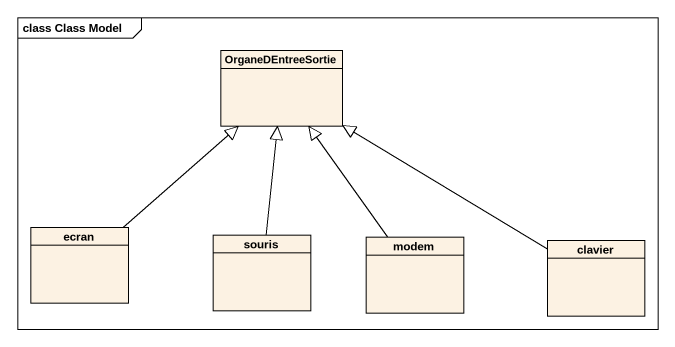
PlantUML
@startuml
mainframe class Class Model
hide circle
hide empty members
class OrganeDEntreeSortie
class ecran
class souris
class modem
class clavier
ecran -up-|> OrganeDEntreeSortie
souris -up-|> OrganeDEntreeSortie
modem -up-|> OrganeDEntreeSortie
clavier -up-|> OrganeDEntreeSortie
@enduml
